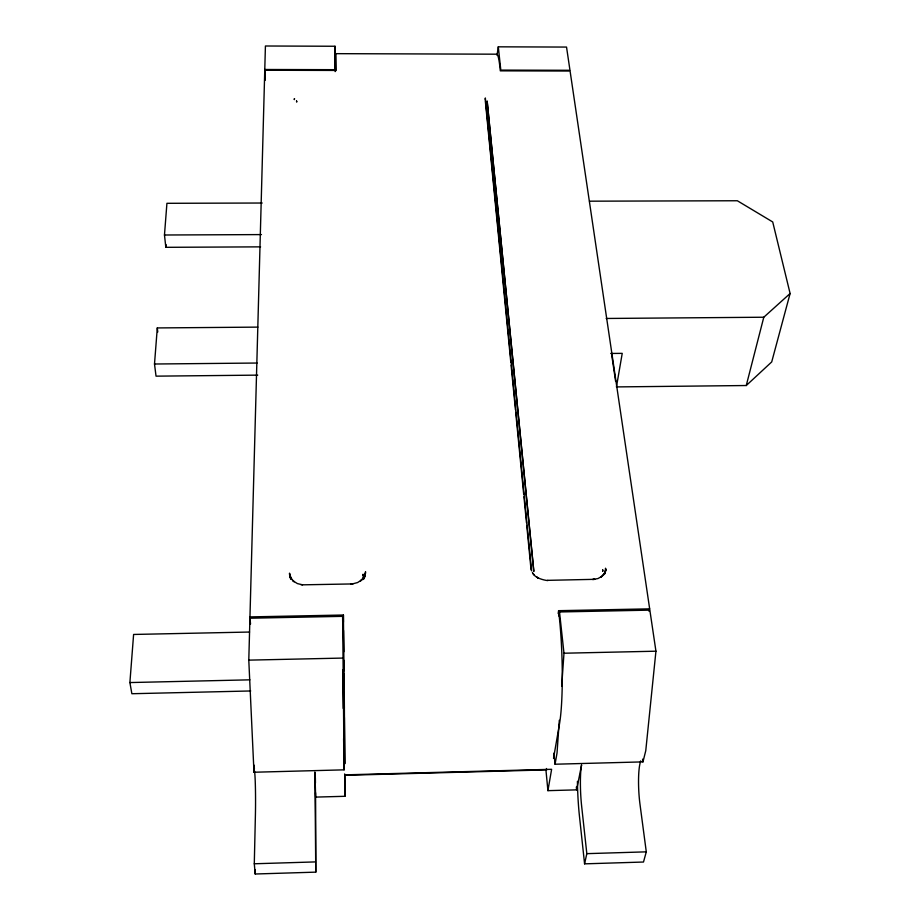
<?xml version="1.0" encoding="UTF-8"?>
<svg xmlns="http://www.w3.org/2000/svg" width="920" height="920" viewBox="0 0 920 920"><rect width="100%" height="100%" fill="white"/><g stroke="black" fill="none" stroke-linecap="round" stroke-linejoin="round"><path stroke-width="1.38" d="M649.094 611.397L649.669 608.856L570.078 71.035L500.307 70.851L499.905 67.114A57.73 5.232 -89.8 0 0 496.512 54.188L335.616 53.659L335.685 70.92M315.525 792.683A54.245 0.678 89.6 0 1 315.709 823.871L315.778 872.137L255.219 874L254.288 863.776L255.403 815.085A31.073 1.391 90 0 0 254.805 773.605L254.61 771.144M255.219 874L255.311 869.722M253.977 772.236L248.791 660.134L249.929 618.217L342.642 616.342L344.115 769.844L253.977 772.236L254.138 765.198M250.516 624.047L249.964 616.906L264.764 70.254L335.915 70.438L335.616 53.659M264.776 69.494L265.42 46L334.995 46.253L335.317 69.678L264.776 69.494L265.282 80.27M559.314 720.256L557.025 753.054L555.059 764.221L642.965 761.886L645.759 750.731L655.937 651.199L649.853 610.132L559.509 611.961L558.865 616.032M561.694 686.021L563.983 653.223L559.509 611.961M260.578 246.859L165.83 247.319L166.037 244.559M250.711 690.966L131.87 693.726L129.892 682.559L133.607 634.455L249.55 632.04M257.738 375.13L156.032 376.153L154.502 364.009L157.297 327.934L257.864 327.117M165.83 247.319L164.473 235.002L166.922 203.308L262.2 203.021M485.185 99.774L485.334 97.968L531.622 570.86M497.041 55.223L498.295 46.828L566.536 47.069L569.974 70.288L500.813 70.104L498.295 46.828M558.164 613.525L558.612 610.684L649.669 608.856M546.503 768.51L546.054 771.202L547.917 790.659L576.633 789.866L581.589 764.888A30.636 4.025 87.6 0 0 581.612 805.828L586.822 853.656L584.579 863.845L643.494 862.029L646.288 851.851L639.975 804.172A30.555 4.979 87.2 0 1 640.056 763.324L640.665 760.886M547.917 790.659L551.62 769.304L344.839 774.858L344.942 796.294L315.663 797.099L314.893 772.006L315.778 872.137M553.529 758.333L559.463 724.097A75.405 8.924 88.3 0 0 559.303 617.136L558.612 610.684M605.199 572.458L605.624 570.607L604.417 573.643L605.762 569.491L605.199 572.458L605.383 571.711L602.841 575.609L604.153 574.08L600.622 577.311L602.209 576.184L597.966 578.553L592.653 579.496L594.78 579.324L547.584 580.347C550.447 581.129 534.727 579.6 532.415 572.401M610.926 353.464L622.231 353.36L616.446 386.917L746.258 385.526L763.784 317.228L790.107 293.503L772.719 221.961L737.345 200.755L589.501 201.181M365.056 576.161L365.562 571.757L364.745 576.058L365.493 573.194L362.618 579.117L365.24 574.494L364.251 576.932M790.107 293.503L771.707 361.928L746.258 385.526M364.837 576.828L364.262 578.139M604.957 573.217L604.417 574.425M363.457 579.485L364.021 578.588M362.986 578.657L360.398 581.026L364.009 577.265M362.066 579.634L357.627 582.544L352.36 583.935L302.507 584.832L297.355 583.567L292.87 580.716L294.17 581.797L290.881 578.22L291.755 579.496L289.547 574.172L290.812 578.162L290.18 576.794L290.386 577.426L289.512 573.16L289.765 576.207M254.288 863.776L315.445 861.913M586.822 853.656L646.288 851.851M344.724 775.318L546.653 769.89M129.892 682.559L249.906 679.834M248.791 660.134L343.195 658.064M563.983 653.223L655.937 651.199M249.964 616.906L343.401 615.02L343.999 670.783M154.502 364.009L257.117 363.032M606.188 318.469L763.784 317.228M164.473 235.002L261.464 234.588M302.507 584.832L300.851 584.602M533.209 573.689L534.278 575M290.777 579.221L289.696 575.897L290.111 577.587M611.409 352.877L615.606 381.248M642.585 759.126L642.965 761.886M157.297 327.934L157.78 332.005M576.334 787.094L576.633 789.866M584.579 863.845L579.462 816.258A53.624 7.038 87.6 0 1 577.426 781.344M553.955 753.135L555.059 764.221M485.311 100.866L510.841 362.549M511.083 365.102L515.441 409.733M515.694 412.286L523.675 494.097M523.952 496.708L526.47 522.698M526.734 525.285L531.07 569.882M254.196 766.222L254.403 768.683M249.929 618.217L250.355 623.691M343.505 630.442L343.781 651.785M344.942 796.294L344.666 773.915M342.711 669.633L343.217 708.434M343.608 738.622L344.115 769.844M344.126 674.176L344.781 763.83L344.379 717.519M343.976 660.365L344.183 688.861M344.252 696.796L344.333 707.802M343.401 615.02L343.436 622.15M343.747 741.819L343.769 746.016M342.642 616.342L342.677 621.805M334.995 46.253L335.156 71.587M315.365 777.791A54.245 0.678 89.6 0 1 315.433 783.069M602.772 569.963L602.681 571.32L602.772 569.963M294.331 99.521L294.469 98.624L294.331 99.521M487.163 101.234L533.818 571.262L487.163 101.234M363.032 574.39L362.791 575.759L363.032 574.39M296.539 100.981L296.734 101.844L296.539 100.981M352.774 583.889L350.612 584.062L352.774 583.889M538.522 578.208L536.935 577.254L538.522 578.208M605.59 569.365L605.544 568.215L605.601 570.365L605.59 569.365"/></g></svg>
